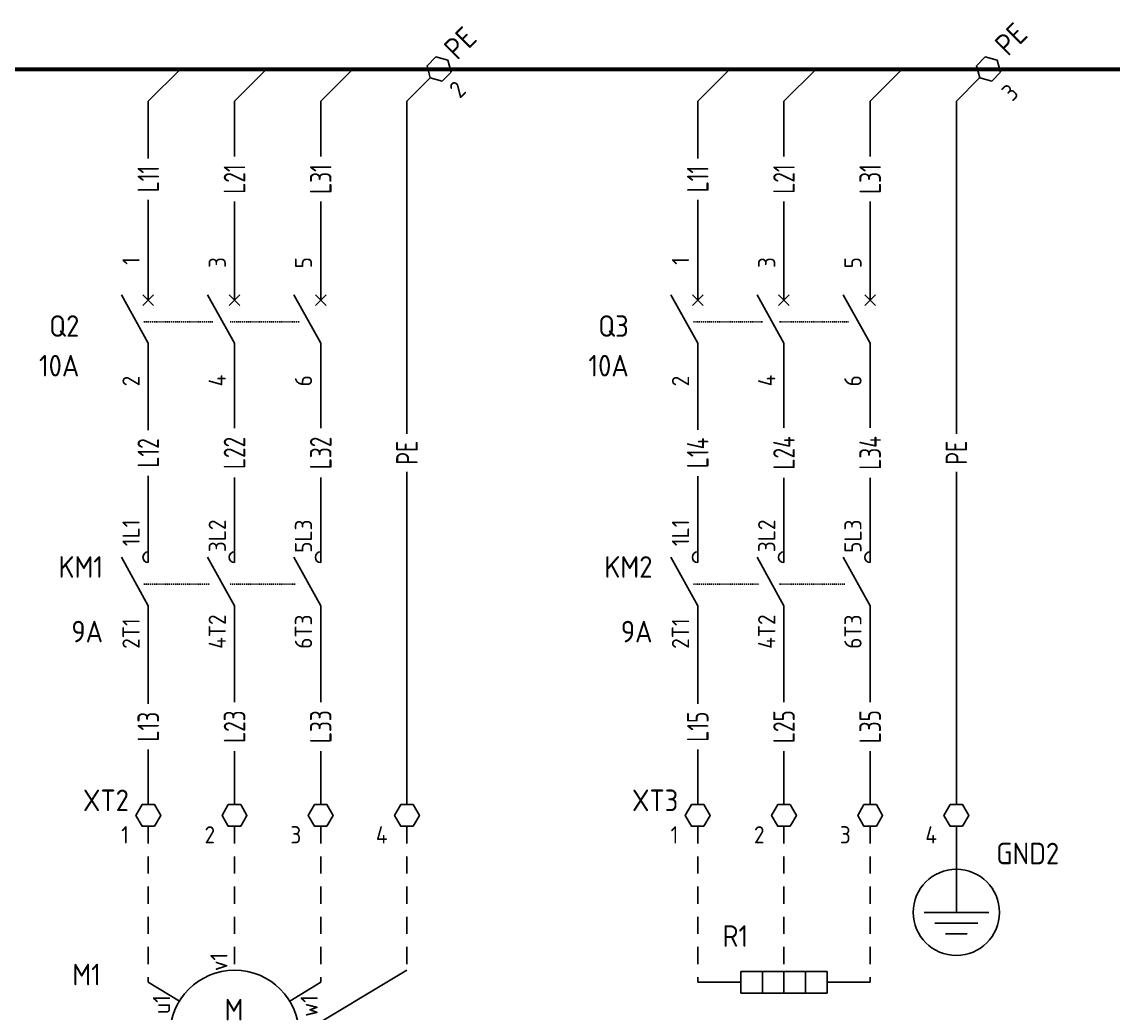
# Model space of a CAD drawing. Extents: x -644 to 551, y -668 to 99.
# Drawn here: x 80.9 to 207.5, y -584.9 to -469.9 of the extents above; entities that cross this region are included whole.
import ezdxf
from ezdxf.enums import TextEntityAlignment as Align

# ---------------------------------------------------------------- set-up
doc = ezdxf.new("R2010")
doc.units = 0
doc.linetypes.add('Caddy_Dash', pattern=[3.5, 2, -1.5])
doc.linetypes.add('HIDDEN2', pattern=[0.1875, 0.125, -0.0625])
for name, color, linetype in [('DESC', 1, 'Continuous'), ('DESCCHILD', 20, 'Continuous'), ('LINK', 9, 'HIDDEN2'), ('MISC', 7, 'Continuous'), ('SYMS', 7, 'Continuous'), ('TAGS', 7, 'Continuous'), ('TERMS', 7, 'Continuous'), ('WIREFIXED', 130, 'Continuous'), ('WIRES', 7, 'Continuous')]:
    doc.layers.add(name, color=color, linetype=linetype)
doc.styles.add('WD_IEC', font='ISOCP2.shx', dxfattribs={"width": 0.9, "height": 4})

# ---------------------------------------------------------------- blocks, each defined once
blk = doc.blocks.new('VCB1')
for p, q in [((0, 7.5), (0, 2.5)), ((0, -2.5), (-3.12, 3.12)), ((0.62, 1.88), (-0.62, 3.12)), ((-0.62, 1.88), (0.62, 3.12)), ((0, -2.5), (0, -7.5))]:
    blk.add_line(p, q)
at = {"style": 'WD_IEC'}
for tag, p in [('INST', (-8, 5.25)), ('LOC', (-8, 1.75)), ('TAG1', (-8, -1.75)), ('RATING1', (-8, -6.35)), ('DESC1', (-8, -14.35)), ('DESC2', (-8, -17.85)), ('DESC3', (-8, -21.35))]:
    blk.add_attdef(tag, text='', height=2.5, dxfattribs=at).set_placement(p, align=Align.RIGHT)
at = {"style": 'WD_IEC', "flags": 1}
for tag, p, height in [('X2TERM01', (0, 7.5), 0.32), ('MFG', (2.75, 6.5), 1.5), ('CAT', (2.75, 4), 1.5), ('X4LINK', (-2, 0), 0.32), ('X1LINK', (-0.5, 0), 0.32), ('X8TERM02', (0, -7.5), 0.32), ('ASSYCODE', (1, -9), 1), ('FAMILY', (1, -10.5), 1), ('CATDESC', (1, -12), 1), ('CONTACT', (1, -13.5), 1), ('COMMON', (2.25, -14.75), 1)]:
    blk.add_attdef(tag, p, '', height=height, dxfattribs=at)
at = {"style": 'WD_IEC'}
blk.add_attdef('TERM01', text='', height=2, rotation=90, dxfattribs=at).set_placement((-1, 7.5), align=Align.RIGHT)
blk.add_attdef('TERM02', (-1, -7.5), '', height=2, rotation=90, dxfattribs=at)
at = {"lineweight": 15, "style": 'WD_IEC'}
blk.add_attdef('XREF', text='', height=2.5, dxfattribs=at).set_placement((-8, -10.35), align=Align.RIGHT)
blk = doc.blocks.new('VCB2')
for p, q in [((0, 7.5), (0, 2.5)), ((0, -2.5), (-3.12, 3.12)), ((0.62, 1.88), (-0.62, 3.12)), ((-0.62, 1.88), (0.62, 3.12)), ((0, -2.5), (0, -7.5))]:
    blk.add_line(p, q)
at = {"style": 'WD_IEC', "flags": 1}
for tag, p, height in [('X2TERM01', (0, 7.5), 0.32), ('X4LINK', (-2.5, 0), 0.32), ('X1LINK', (-0.5, 0), 0.32), ('X8TERM02', (0, -7.5), 0.32), ('FAMILY', (1, -10.5), 1), ('CONTACT', (1, -13.5), 1)]:
    blk.add_attdef(tag, p, '', height=height, dxfattribs=at)
at = {"style": 'WD_IEC'}
blk.add_attdef('TERM01', text='', height=2, rotation=90, dxfattribs=at).set_placement((-1, 7.5), align=Align.RIGHT)
for tag, p in [('INST', (-8, 2.65)), ('LOC', (-8, -0.35)), ('TAG2', (-8, -3.35)), ('DESC1', (-8, -13.35)), ('DESC2', (-8, -16.35)), ('DESC3', (-8, -19.35))]:
    blk.add_attdef(tag, text='', height=2.5, dxfattribs=at).set_placement(p, align=Align.RIGHT)
blk.add_attdef('TERM02', (-1, -7.5), '', height=2, rotation=90, dxfattribs=at)
at = {"style": 'WD_IEC', "flags": 1}
blk.add_attdef('RATING1', text='', height=2.5, dxfattribs=at).set_placement((-8, -6.35), align=Align.RIGHT)
at = {"lineweight": 15, "style": 'WD_IEC'}
blk.add_attdef('XREF', text='', height=2.5, dxfattribs=at).set_placement((-8, -10.35), align=Align.RIGHT)
blk = doc.blocks.new('VMS21P')
for p, q in [((0, 7.5), (0, 2.5)), ((0, -2.5), (-3.12, 3.12)), ((0, -2.5), (0, -7.5))]:
    blk.add_line(p, q)
blk.add_arc((0, 3.12), 0.625, 90, 270)
at = {"style": 'WD_IEC'}
for tag, p in [('INST', (-5.25, 6.75)), ('LOC', (-5.25, 3.75)), ('TAG2', (-5.25, 0.75)), ('XREF', (-5.25, -3.75)), ('DESC1', (-5.25, -6.75)), ('DESC2', (-5.25, -9.75)), ('DESC3', (-5.25, -12.75))]:
    blk.add_attdef(tag, text='', height=2.5, dxfattribs=at).set_placement(p, align=Align.RIGHT)
at = {"style": 'WD_IEC', "flags": 1}
for tag, p, height in [('X2TERM01', (0, 7.5), 0.32), ('X4LINK', (-2.91, 0), 0.32), ('X1LINK', (-0.5, 0), 0.32), ('CONTACT', (4, -3.5), 1), ('FAMILY', (4, -5), 1), ('X8TERM02', (0, -7.5), 0.32)]:
    blk.add_attdef(tag, p, '', height=height, dxfattribs=at)
at = {"style": 'WD_IEC'}
blk.add_attdef('TERM01', text='', height=2, rotation=90, dxfattribs=at).set_placement((-1, 7.5), align=Align.RIGHT)
blk.add_attdef('TERM02', (-1, -7.5), '', height=2, rotation=90, dxfattribs=at)
blk = doc.blocks.new('VT0003')
blk.add_lwpolyline([(0.72, -1.25), (1.44, 0), (0.72, 1.25), (-0.72, 1.25), (-1.44, 0), (-0.72, -1.25)], close=True)
at = {"style": 'WD_IEC', "flags": 1}
for tag, p, height in [('ASSYCODE', (2.75, 10.75), 1), ('CATDESC', (2.75, 9.25), 1), ('MFG', (2.75, 7.25), 1.5), ('CAT', (2.75, 4.75), 1.5), ('X2PIN01', (0, 2.25), 0.25), ('X2TERM01', (0, 1.25), 0.25), ('X2TERMDESC01', (0, 1.75), 0.4), ('X4TERM01', (-1.44, 0), 0.25), ('X4PIN01', (-1.25, 1), 0.25), ('X4TERMDESC01', (-1.25, 0.5), 0.4), ('STRIPSEQ', (0, 0), 0.025), ('X8PIN01', (0, -0.25), 0.25), ('X1PIN01', (1.25, 1), 0.25), ('X1TERMDESC01', (1.25, 0.5), 0.4), ('X1TERM01', (1.44, 0), 0.25), ('LINKTERM', (0, -0.04), 0.025), ('X8TERM01', (0, -1.25), 0.25), ('X8TERMDESC01', (0, -0.75), 0.4)]:
    blk.add_attdef(tag, p, '', height=height, dxfattribs=at)
at = {"style": 'WD_IEC'}
for tag, p in [('INST', (-2.25, 6.5)), ('LOC', (-2.25, 3.5)), ('DESC1', (-2.25, -6.25)), ('DESC2', (-2.25, -9.25)), ('DESC3', (-2.25, -12.25))]:
    blk.add_attdef(tag, text='', height=2.5, dxfattribs=at).set_placement(p, align=Align.RIGHT)
at = {"style": 'WD_IEC', "flags": 8}
for tag, height, p in [('TAGSTRIP', 2.5, (-2.25, 0.5)), ('TERM01', 2, (-2.25, -3.25))]:
    blk.add_attdef(tag, text='', height=height, dxfattribs=at).set_placement(p, align=Align.RIGHT)
blk = doc.blocks.new('VMO14')
blk.add_line((20, 7.5), (7.5, 0))
blk.add_circle((0, 0), 7.5)
at = {"style": 'WD_IEC'}
for tag, p in [('INST', (-15.5, 12.75)), ('LOC', (-15.5, 9.25)), ('TAG1', (-15.5, 5.75)), ('DESC1', (-15.5, 1.5)), ('DESC2', (-15.5, -2)), ('DESC3', (-15.5, -5.5)), ('RATING1', (-15.5, -9)), ('RATING2', (-15.5, -12.5)), ('RATING3', (-15.5, -16))]:
    blk.add_attdef(tag, text='', height=2.5, dxfattribs=at).set_placement(p, align=Align.RIGHT)
blk.add_attdef('TERM02', (-0.81, 7.4), '', height=2, rotation=90, dxfattribs=at)
at = {"style": 'WD_IEC', "flags": 1}
for tag, p, height in [('MFG', (22.75, 9), 1.5), ('X2TERM02', (0, 7.5), 0.32), ('X2TERM04', (20, 7.5), 0.32), ('CAT', (22.75, 6.5), 1.5), ('X0TERM01', (-6.4, 3.9), 0.32), ('X0TERM03', (6.4, 3.9), 0.32), ('X4LINK', (-7.5, 0), 0.32), ('X1LINK', (7.5, 0), 0.32), ('ASSYCODE', (1, -9), 1), ('FAMILY', (1, -10.5), 1), ('CATDESC', (1, -12), 1)]:
    blk.add_attdef(tag, p, '', height=height, dxfattribs=at)
at = {"style": 'WD_IEC'}
for tag, p in [('TERM04', (19, 10)), ('TERM01', (-7.47, 4.61)), ('TERM03', (9.66, 4.61))]:
    blk.add_attdef(tag, text='', height=2, rotation=90, dxfattribs=at).set_placement(p, align=Align.RIGHT)
for tag, p in [('M', (-0.06, 1.67)), ('3~', (0.05, -3.33))]:
    blk.add_attdef(tag, text='', height=2.5, dxfattribs=at).set_placement(p, align=Align.CENTER)
at = {"lineweight": 15, "style": 'WD_IEC'}
blk.add_attdef('XREF', text='', height=2.5, dxfattribs=at).set_placement((-15.5, -19.5), align=Align.RIGHT)
blk = doc.blocks.new('HRE1HT')
for p, q in [((-5, 0), (-10, 0)), ((-2.5, -1.25), (-2.5, 1.25)), ((0, -1.25), (0, 1.25)), ((2.5, -1.25), (2.5, 1.25)), ((5, 0), (10, 0))]:
    blk.add_line(p, q)
blk.add_lwpolyline([(5, 1.25), (-5, 1.25), (-5, -1.25), (5, -1.25)], close=True)
at = {"style": 'WD_IEC'}
for tag, p, height, flags in [('MFG', (7.42, 14.62), 1.5, 9), ('CAT', (7.42, 12.12), 1.5, 9), ('TERM01', (-10, 1), 2, 8), ('X2LINK', (0, 1.88), 0.32, 1), ('X4TERM01', (-10, 0), 0.32, 1), ('X1TERM02', (10, 0), 0.32, 1), ('X8LINK', (0, -1.88), 0.32, 1), ('ASSYCODE', (6, -2.75), 1, 1), ('FAMILY', (6, -4.25), 1, 1), ('CATDESC', (6, -5.75), 1, 1)]:
    blk.add_attdef(tag, p, '', height=height, dxfattribs=dict(at, flags=flags))
for tag, p in [('INST', (-7.5, 11.12)), ('LOC', (-7.5, 7.62)), ('TAG1', (-7.5, 4.12)), ('DESC1', (-7.5, -11.25)), ('DESC2', (-7.5, -14.75)), ('DESC3', (-7.5, -18.25))]:
    blk.add_attdef(tag, text='', height=2.5, dxfattribs=at).set_placement(p, align=Align.RIGHT)
for tag, p in [('RATING1', (7.42, 8.12)), ('RATING2', (7.42, 4.12))]:
    blk.add_attdef(tag, p, '', height=2.5, dxfattribs=at)
at = {"style": 'WD_IEC', "flags": 8}
blk.add_attdef('TERM02', text='', height=2, dxfattribs=at).set_placement((10, 1), align=Align.RIGHT)
at = {"lineweight": 15, "style": 'WD_IEC'}
blk.add_attdef('XREF', text='', height=2.5, dxfattribs=at).set_placement((-7.5, -7.5), align=Align.RIGHT)
blk = doc.blocks.new('HT0003')
blk.add_lwpolyline([(0.72, -1.25), (1.44, 0), (0.72, 1.25), (-0.72, 1.25), (-1.44, 0), (-0.72, -1.25)], close=True)
at = {"style": 'WD_IEC', "flags": 1}
for tag, p, height in [('ASSYCODE', (2.75, 10.75), 1), ('CATDESC', (2.75, 9.25), 1), ('MFG', (2.75, 7.25), 1.5), ('CAT', (2.75, 4.75), 1.5), ('X2PIN01', (0, 2.25), 0.25), ('X2TERM01', (0, 1.25), 0.25), ('X2TERMDESC01', (0, 1.75), 0.4), ('X4TERM01', (-1.44, 0), 0.25), ('X4PIN01', (-1.25, 1), 0.25), ('X4TERMDESC01', (-1.25, 0.5), 0.4), ('STRIPSEQ', (0, 0), 0.025), ('X8PIN01', (0, -0.25), 0.25), ('X1PIN01', (1.25, 1), 0.25), ('X1TERMDESC01', (1.25, 0.5), 0.4), ('X1TERM01', (1.44, 0), 0.25), ('LINKTERM', (0, -0.04), 0.025), ('X8TERM01', (0, -1.25), 0.25), ('X8TERMDESC01', (0, -0.75), 0.4)]:
    blk.add_attdef(tag, p, '', height=height, dxfattribs=at)
at = {"style": 'WD_IEC'}
for tag, p in [('INST', (-2.25, 6.5)), ('LOC', (-2.25, 3.5)), ('DESC1', (-2.25, -6.25)), ('DESC2', (-2.25, -9.25)), ('DESC3', (-2.25, -12.25))]:
    blk.add_attdef(tag, text='', height=2.5, dxfattribs=at).set_placement(p, align=Align.RIGHT)
at = {"style": 'WD_IEC', "flags": 8}
for tag, height, p in [('TAGSTRIP', 2.5, (-2.25, 0.5)), ('TERM01', 2, (-2.25, -3.25))]:
    blk.add_attdef(tag, text='', height=height, dxfattribs=at).set_placement(p, align=Align.RIGHT)
blk = doc.blocks.new('WD_WNV1')
at = {"style": 'WD_IEC', "width": 0.8}
blk.add_attdef('WIRENO', text='', height=2.5, rotation=90, dxfattribs=at).set_placement((0, 0), align=Align.MIDDLE_CENTER)
at = {"style": 'WD_IEC', "flags": 1}
for tag, p in [('W04USER', (0, 0.375)), ('W05USER', (0, 0.25)), ('W03USER', (0, 0.5)), ('W06USER', (0, 0.125)), ('W07USER', (0, 0)), ('W02USER', (0, 0.625)), ('W01USER', (0, 0.75)), ('W08USER', (0, -0.125)), ('W09USER', (0, -0.25)), ('W10USER', (0, -0.375))]:
    blk.add_attdef(tag, text='', height=0.08, dxfattribs=at).set_placement(p, align=Align.CENTER)
at = {"style": 'WD_IEC'}
for tag, p in [('X2_TINY_DOT_DONT_REMOVE', (0, 1)), ('X8_TINY_DOT_DONT_REMOVE', (0, -1))]:
    blk.add_attdef(tag, p, '', height=0.002, dxfattribs=at)
at = {"style": 'WD_IEC', "flags": 1}
for tag, p in [('X2TERM01', (0, 1)), ('X8TERM01', (0, -1))]:
    blk.add_attdef(tag, p, '', height=0.2, dxfattribs=at)
blk = doc.blocks.new('VGND4')
for p, q in [((0, 0), (0, -10)), ((-3.75, -10), (3.75, -10)), ((-2.5, -11.25), (2.5, -11.25)), ((-1.25, -12.5), (1.25, -12.5))]:
    blk.add_line(p, q)
blk.add_circle((0, -10), 5)
at = {"style": 'WD_IEC'}
for tag, p in [('INST', (-5.25, 2.75)), ('LOC', (-5.25, -0.75)), ('TAG1', (-5.25, -4.25))]:
    blk.add_attdef(tag, text='', height=2.5, dxfattribs=at).set_placement(p, align=Align.RIGHT)
at = {"style": 'WD_IEC', "flags": 1}
blk.add_attdef('X2TERM01', (0, 0), '', height=0.32, dxfattribs=at)

msp = doc.modelspace()

# ---------------------------------------------------------------- linework, layer by layer
at = {"layer": 'LINK'}
for points in [[(95.06, -504.65), (103.06, -504.65)], [(105.06, -504.65), (113.06, -504.65)], [(158.79, -504.65), (166.79, -504.65)], [(168.79, -504.65), (176.79, -504.65)], [(95.06, -535.1), (102.65, -535.1)], [(105.06, -535.1), (112.65, -535.1)], [(158.79, -535.1), (166.38, -535.1)], [(168.79, -535.1), (176.38, -535.1)]]:
    msp.add_lwpolyline(points, dxfattribs=at)
at = {"layer": 'SYMS', "lineweight": 60}
msp.add_line((0.7, -475.33), (423.7, -475.33), dxfattribs=at)
at = {"layer": 'WIRES'}
for p, q in [((95.56, -479.05), (99.28, -475.33)), ((105.56, -479.05), (109.28, -475.33)), ((115.56, -479.05), (119.28, -475.33)), ((159.29, -479.05), (163.01, -475.33)), ((169.29, -479.05), (173.01, -475.33)), ((179.29, -479.05), (183.01, -475.33)), ((125.56, -479.05), (128.26, -476.35)), ((189.29, -479.05), (191.99, -476.35)), ((95.56, -479.05), (95.56, -485.7)), ((105.56, -479.05), (105.56, -485.5)), ((115.56, -479.05), (115.56, -485.5)), ((125.56, -479.05), (125.56, -517.66)), ((159.29, -479.05), (159.29, -485.7)), ((169.29, -479.05), (169.29, -485.5)), ((179.29, -479.05), (179.29, -485.5)), ((189.29, -479.05), (189.29, -517.66)), ((95.56, -490.5), (95.56, -497.15)), ((105.56, -490.7), (105.56, -497.15)), ((115.56, -490.7), (115.56, -497.15)), ((159.29, -490.5), (159.29, -497.15)), ((169.29, -490.7), (169.29, -497.15)), ((179.29, -490.7), (179.29, -497.15)), ((95.56, -512.15), (95.56, -517.22)), ((105.56, -512.15), (105.56, -517.02)), ((115.56, -512.15), (115.56, -517.02)), ((159.29, -512.15), (159.29, -517.18)), ((169.29, -512.15), (169.29, -516.98)), ((179.29, -512.15), (179.29, -516.98)), ((95.56, -522.54), (95.56, -527.6)), ((105.56, -522.74), (105.56, -527.6)), ((115.56, -522.74), (115.56, -527.6)), ((125.56, -522.06), (125.56, -560.68)), ((159.29, -522.58), (159.29, -527.6)), ((169.29, -522.78), (169.29, -527.6)), ((179.29, -522.78), (179.29, -527.6)), ((189.29, -522.06), (189.29, -560.68)), ((95.56, -542.6), (95.56, -549)), ((105.56, -542.6), (105.56, -548.8)), ((115.56, -542.6), (115.56, -548.8)), ((159.29, -542.6), (159.29, -549)), ((169.29, -542.6), (169.29, -548.8)), ((179.29, -542.6), (179.29, -548.8)), ((95.56, -554.28), (95.56, -560.68)), ((159.29, -554.28), (159.29, -560.68)), ((105.56, -554.48), (105.56, -560.68)), ((115.56, -554.48), (115.56, -560.68)), ((169.29, -554.48), (169.29, -560.68)), ((179.29, -554.48), (179.29, -560.68)), ((95.56, -581.29), (99.16, -583.49)), ((115.56, -581.29), (111.96, -583.49))]:
    msp.add_line(p, q, dxfattribs=at)
at = {"layer": 'WIRES', "linetype": 'Caddy_Dash'}
for p, q in [((95.56, -563.18), (95.56, -581.29)), ((105.56, -563.18), (105.56, -579.89)), ((115.56, -563.18), (115.56, -581.29)), ((125.56, -563.18), (125.56, -579.89)), ((159.29, -563.18), (159.29, -581.29)), ((169.29, -563.18), (169.29, -580.04)), ((179.29, -563.18), (179.29, -581.29))]:
    msp.add_line(p, q, dxfattribs=at)

# ---------------------------------------------------------------- block references
at = {"layer": 'SYMS'}
ref = msp.add_blockref('HT0003', (129.28, -475.33), dxfattribs=dict(at, rotation=44.99999999999979))
ref.add_attrib('TERM01', '2', dxfattribs={"layer": 'TERMS', "height": 2, "rotation": 45, "style": 'WD_IEC', "flags": 8}).set_placement((132.56, -477.97), align=Align.RIGHT)
ref.add_attrib('TAGSTRIP', 'PE', dxfattribs={"layer": 'TAGS', "height": 2.5, "rotation": 45, "style": 'WD_IEC', "flags": 8}).set_placement((133.84, -471.97), align=Align.RIGHT)
ref = msp.add_blockref('HT0003', (193.01, -475.33), dxfattribs=dict(at, rotation=44.99999999999979))
ref.add_attrib('TERM01', '3', dxfattribs={"layer": 'TERMS', "height": 2, "rotation": 45, "style": 'WD_IEC', "flags": 8}).set_placement((196.67, -478.3), align=Align.RIGHT)
ref.add_attrib('TAGSTRIP', 'PE', dxfattribs={"layer": 'TAGS', "height": 2.5, "rotation": 45, "style": 'WD_IEC', "flags": 8}).set_placement((197.73, -471.52), align=Align.RIGHT)
ref = msp.add_blockref('VCB1', (95.56, -504.65), dxfattribs=at)
ref.add_attrib('TERM02', '2', (94.56, -512.15), dxfattribs={"layer": 'TERMS', "height": 2, "rotation": 90, "style": 'WD_IEC'})
ref.add_attrib('TERM01', '1', dxfattribs={"layer": 'TERMS', "height": 2, "rotation": 90, "style": 'WD_IEC'}).set_placement((94.56, -497.15), align=Align.RIGHT)
ref.add_attrib('DESC1', '10A', dxfattribs={"layer": 'DESC', "height": 2.5, "style": 'WD_IEC'}).set_placement((87.56, -511), align=Align.RIGHT)
ref.add_attrib('TAG1', 'Q2', dxfattribs={"layer": 'TAGS', "height": 2.5, "style": 'WD_IEC'}).set_placement((87.56, -506.4), align=Align.RIGHT)
ref = msp.add_blockref('VCB2', (105.56, -504.65), dxfattribs=at)
ref.add_attrib('TERM02', '4', (104.56, -512.15), dxfattribs={"layer": 'TERMS', "height": 2, "rotation": 90, "style": 'WD_IEC'})
ref.add_attrib('TERM01', '3', dxfattribs={"layer": 'TERMS', "height": 2, "rotation": 90, "style": 'WD_IEC'}).set_placement((104.56, -497.15), align=Align.RIGHT)
ref = msp.add_blockref('VCB2', (115.56, -504.65), dxfattribs=at)
ref.add_attrib('TERM02', '6', (114.56, -512.15), dxfattribs={"layer": 'TERMS', "height": 2, "rotation": 90, "style": 'WD_IEC'})
ref.add_attrib('TERM01', '5', dxfattribs={"layer": 'TERMS', "height": 2, "rotation": 90, "style": 'WD_IEC'}).set_placement((114.56, -497.15), align=Align.RIGHT)
ref = msp.add_blockref('VCB1', (159.29, -504.65), dxfattribs=at)
ref.add_attrib('TERM02', '2', (158.29, -512.15), dxfattribs={"layer": 'TERMS', "height": 2, "rotation": 90, "style": 'WD_IEC'})
ref.add_attrib('TERM01', '1', dxfattribs={"layer": 'TERMS', "height": 2, "rotation": 90, "style": 'WD_IEC'}).set_placement((158.29, -497.15), align=Align.RIGHT)
ref.add_attrib('DESC1', '10A', dxfattribs={"layer": 'DESC', "height": 2.5, "style": 'WD_IEC'}).set_placement((151.29, -511), align=Align.RIGHT)
ref.add_attrib('TAG1', 'Q3', dxfattribs={"layer": 'TAGS', "height": 2.5, "style": 'WD_IEC'}).set_placement((151.29, -506.4), align=Align.RIGHT)
ref = msp.add_blockref('VCB2', (169.29, -504.65), dxfattribs=at)
ref.add_attrib('TERM02', '4', (168.29, -512.15), dxfattribs={"layer": 'TERMS', "height": 2, "rotation": 90, "style": 'WD_IEC'})
ref.add_attrib('TERM01', '3', dxfattribs={"layer": 'TERMS', "height": 2, "rotation": 90, "style": 'WD_IEC'}).set_placement((168.29, -497.15), align=Align.RIGHT)
ref = msp.add_blockref('VCB2', (179.29, -504.65), dxfattribs=at)
ref.add_attrib('TERM02', '6', (178.29, -512.15), dxfattribs={"layer": 'TERMS', "height": 2, "rotation": 90, "style": 'WD_IEC'})
ref.add_attrib('TERM01', '5', dxfattribs={"layer": 'TERMS', "height": 2, "rotation": 90, "style": 'WD_IEC'}).set_placement((178.29, -497.15), align=Align.RIGHT)
ref = msp.add_blockref('VMS21P', (95.56, -535.1), dxfattribs=at)
ref.add_attrib('TERM02', '2T1', (94.56, -542.6), dxfattribs={"layer": 'TERMS', "height": 2, "rotation": 90, "style": 'WD_IEC'})
ref.add_attrib('TERM01', '1L1', dxfattribs={"layer": 'TERMS', "height": 2, "rotation": 90, "style": 'WD_IEC'}).set_placement((94.56, -527.6), align=Align.RIGHT)
ref.add_attrib('DESC1', '9A', dxfattribs={"layer": 'DESCCHILD', "height": 2.5, "style": 'WD_IEC'}).set_placement((90.31, -541.85), align=Align.RIGHT)
ref.add_attrib('TAG2', 'KM1', dxfattribs={"layer": 'TAGS', "height": 2.5, "style": 'WD_IEC'}).set_placement((90.31, -534.35), align=Align.RIGHT)
ref = msp.add_blockref('VMS21P', (105.56, -535.1), dxfattribs=at)
ref.add_attrib('TERM02', '4T2', (104.56, -542.6), dxfattribs={"layer": 'TERMS', "height": 2, "rotation": 90, "style": 'WD_IEC'})
ref.add_attrib('TERM01', '3L2', dxfattribs={"layer": 'TERMS', "height": 2, "rotation": 90, "style": 'WD_IEC'}).set_placement((104.56, -527.6), align=Align.RIGHT)
ref = msp.add_blockref('VMS21P', (115.56, -535.1), dxfattribs=at)
ref.add_attrib('TERM02', '6T3', (114.56, -542.6), dxfattribs={"layer": 'TERMS', "height": 2, "rotation": 90, "style": 'WD_IEC'})
ref.add_attrib('TERM01', '5L3', dxfattribs={"layer": 'TERMS', "height": 2, "rotation": 90, "style": 'WD_IEC'}).set_placement((114.56, -527.6), align=Align.RIGHT)
ref = msp.add_blockref('VMS21P', (159.29, -535.1), dxfattribs=at)
ref.add_attrib('TERM02', '2T1', (158.29, -542.6), dxfattribs={"layer": 'TERMS', "height": 2, "rotation": 90, "style": 'WD_IEC'})
ref.add_attrib('TERM01', '1L1', dxfattribs={"layer": 'TERMS', "height": 2, "rotation": 90, "style": 'WD_IEC'}).set_placement((158.29, -527.6), align=Align.RIGHT)
ref.add_attrib('DESC1', '9A', dxfattribs={"layer": 'DESCCHILD', "height": 2.5, "style": 'WD_IEC'}).set_placement((154.04, -541.85), align=Align.RIGHT)
ref.add_attrib('TAG2', 'KM2', dxfattribs={"layer": 'TAGS', "height": 2.5, "style": 'WD_IEC'}).set_placement((154.04, -534.35), align=Align.RIGHT)
ref = msp.add_blockref('VMS21P', (169.29, -535.1), dxfattribs=at)
ref.add_attrib('TERM02', '4T2', (168.29, -542.6), dxfattribs={"layer": 'TERMS', "height": 2, "rotation": 90, "style": 'WD_IEC'})
ref.add_attrib('TERM01', '3L2', dxfattribs={"layer": 'TERMS', "height": 2, "rotation": 90, "style": 'WD_IEC'}).set_placement((168.29, -527.6), align=Align.RIGHT)
ref = msp.add_blockref('VMS21P', (179.29, -535.1), dxfattribs=at)
ref.add_attrib('TERM02', '6T3', (178.29, -542.6), dxfattribs={"layer": 'TERMS', "height": 2, "rotation": 90, "style": 'WD_IEC'})
ref.add_attrib('TERM01', '5L3', dxfattribs={"layer": 'TERMS', "height": 2, "rotation": 90, "style": 'WD_IEC'}).set_placement((178.29, -527.6), align=Align.RIGHT)
ref = msp.add_blockref('VT0003', (95.56, -561.93), dxfattribs=at)
ref.add_attrib('TERM01', '1', dxfattribs={"layer": 'TERMS', "height": 2, "style": 'WD_IEC', "flags": 8}).set_placement((93.31, -565.18), align=Align.RIGHT)
ref.add_attrib('TAGSTRIP', 'XT2', dxfattribs={"layer": 'TAGS', "height": 2.5, "style": 'WD_IEC', "flags": 8}).set_placement((93.31, -561.43), align=Align.RIGHT)
ref = msp.add_blockref('VT0003', (159.29, -561.93), dxfattribs=at)
ref.add_attrib('TERM01', '1', dxfattribs={"layer": 'TERMS', "height": 2, "style": 'WD_IEC', "flags": 8}).set_placement((157.04, -565.18), align=Align.RIGHT)
ref.add_attrib('TAGSTRIP', 'XT3', dxfattribs={"layer": 'TAGS', "height": 2.5, "style": 'WD_IEC', "flags": 8}).set_placement((157.04, -561.43), align=Align.RIGHT)
ref = msp.add_blockref('VT0003', (105.56, -561.93), dxfattribs=at)
ref.add_attrib('TERM01', '2', dxfattribs={"layer": 'TERMS', "height": 2, "style": 'WD_IEC', "flags": 8}).set_placement((103.31, -565.18), align=Align.RIGHT)
ref = msp.add_blockref('VT0003', (115.56, -561.93), dxfattribs=at)
ref.add_attrib('TERM01', '3', dxfattribs={"layer": 'TERMS', "height": 2, "style": 'WD_IEC', "flags": 8}).set_placement((113.31, -565.18), align=Align.RIGHT)
ref = msp.add_blockref('VT0003', (125.56, -561.93), dxfattribs=at)
ref.add_attrib('TERM01', '4', dxfattribs={"layer": 'TERMS', "height": 2, "style": 'WD_IEC', "flags": 8}).set_placement((123.31, -565.18), align=Align.RIGHT)
ref = msp.add_blockref('VT0003', (169.29, -561.93), dxfattribs=at)
ref.add_attrib('TERM01', '2', dxfattribs={"layer": 'TERMS', "height": 2, "style": 'WD_IEC', "flags": 8}).set_placement((167.04, -565.18), align=Align.RIGHT)
ref = msp.add_blockref('VT0003', (179.29, -561.93), dxfattribs=at)
ref.add_attrib('TERM01', '3', dxfattribs={"layer": 'TERMS', "height": 2, "style": 'WD_IEC', "flags": 8}).set_placement((177.04, -565.18), align=Align.RIGHT)
ref = msp.add_blockref('VT0003', (189.29, -561.93), dxfattribs=at)
ref.add_attrib('TERM01', '4', dxfattribs={"layer": 'TERMS', "height": 2, "style": 'WD_IEC', "flags": 8}).set_placement((187.04, -565.18), align=Align.RIGHT)
ref = msp.add_blockref('VGND4', (189.29, -563.18), dxfattribs=at)
ref.add_attrib('TAG1', 'GND2', dxfattribs={"layer": 'TAGS', "height": 2.5, "style": 'WD_IEC'}).set_placement((201.21, -567.6), align=Align.RIGHT)
ref = msp.add_blockref('HRE1HT', (169.29, -581.29), dxfattribs=at)
ref.add_attrib('TAG1', 'R1', dxfattribs={"layer": 'TAGS', "height": 2.5, "style": 'WD_IEC'}).set_placement((165.14, -577.17), align=Align.RIGHT)
ref = msp.add_blockref('VMO14', (105.56, -587.39), dxfattribs=at)
ref.add_attrib('M', 'M', dxfattribs={"layer": 'MISC', "height": 2.5, "style": 'WD_IEC'}).set_placement((105.5, -585.72), align=Align.CENTER)
ref.add_attrib('3~', '3~', dxfattribs={"layer": 'MISC', "height": 2.5, "style": 'WD_IEC'}).set_placement((105.61, -590.72), align=Align.CENTER)
ref.add_attrib('TERM03', 'w1', dxfattribs={"layer": 'TERMS', "height": 2, "rotation": 90, "style": 'WD_IEC'}).set_placement((115.22, -582.78), align=Align.RIGHT)
ref.add_attrib('TERM02', 'v1', (104.75, -579.99), dxfattribs={"layer": 'TERMS', "height": 2, "rotation": 90, "style": 'WD_IEC'})
ref.add_attrib('TERM01', 'u1', dxfattribs={"layer": 'TERMS', "height": 2, "rotation": 90, "style": 'WD_IEC'}).set_placement((98.09, -582.78), align=Align.RIGHT)
ref.add_attrib('TAG1', 'M1', dxfattribs={"layer": 'TAGS', "height": 2.5, "style": 'WD_IEC'}).set_placement((90.06, -581.64), align=Align.RIGHT)
at = {"layer": 'WIREFIXED'}
ref = msp.add_blockref('WD_WNV1', (95.56, -488.1), dxfattribs=at)
ref.add_attrib('X8_TINY_DOT_DONT_REMOVE', '.', (95.56, -490.5), dxfattribs={"layer": 'MISC', "height": 0.002, "style": 'WD_IEC'})
ref.add_attrib('X2_TINY_DOT_DONT_REMOVE', '.', (95.56, -485.7), dxfattribs={"layer": 'MISC', "height": 0.002, "style": 'WD_IEC'})
ref.add_attrib('WIRENOF', 'L11', dxfattribs={"height": 2.5, "rotation": 90, "style": 'WD_IEC', "width": 0.8}).set_placement((95.56, -488.1), align=Align.MIDDLE_CENTER)
ref = msp.add_blockref('WD_WNV1', (105.56, -488.1), dxfattribs=at)
ref.add_attrib('X8_TINY_DOT_DONT_REMOVE', '.', (105.56, -490.7), dxfattribs={"layer": 'MISC', "height": 0.002, "style": 'WD_IEC'})
ref.add_attrib('X2_TINY_DOT_DONT_REMOVE', '.', (105.56, -485.5), dxfattribs={"layer": 'MISC', "height": 0.002, "style": 'WD_IEC'})
ref.add_attrib('WIRENOF', 'L21', dxfattribs={"height": 2.5, "rotation": 90, "style": 'WD_IEC', "width": 0.8}).set_placement((105.56, -488.1), align=Align.MIDDLE_CENTER)
ref = msp.add_blockref('WD_WNV1', (115.56, -488.1), dxfattribs=at)
ref.add_attrib('X8_TINY_DOT_DONT_REMOVE', '.', (115.56, -490.7), dxfattribs={"layer": 'MISC', "height": 0.002, "style": 'WD_IEC'})
ref.add_attrib('X2_TINY_DOT_DONT_REMOVE', '.', (115.56, -485.5), dxfattribs={"layer": 'MISC', "height": 0.002, "style": 'WD_IEC'})
ref.add_attrib('WIRENOF', 'L31', dxfattribs={"height": 2.5, "rotation": 90, "style": 'WD_IEC', "width": 0.8}).set_placement((115.56, -488.1), align=Align.MIDDLE_CENTER)
ref = msp.add_blockref('WD_WNV1', (159.29, -488.1), dxfattribs=at)
ref.add_attrib('X8_TINY_DOT_DONT_REMOVE', '.', (159.29, -490.5), dxfattribs={"layer": 'MISC', "height": 0.002, "style": 'WD_IEC'})
ref.add_attrib('X2_TINY_DOT_DONT_REMOVE', '.', (159.29, -485.7), dxfattribs={"layer": 'MISC', "height": 0.002, "style": 'WD_IEC'})
ref.add_attrib('WIRENOF', 'L11', dxfattribs={"height": 2.5, "rotation": 90, "style": 'WD_IEC', "width": 0.8}).set_placement((159.29, -488.1), align=Align.MIDDLE_CENTER)
ref = msp.add_blockref('WD_WNV1', (169.29, -488.1), dxfattribs=at)
ref.add_attrib('X8_TINY_DOT_DONT_REMOVE', '.', (169.29, -490.7), dxfattribs={"layer": 'MISC', "height": 0.002, "style": 'WD_IEC'})
ref.add_attrib('X2_TINY_DOT_DONT_REMOVE', '.', (169.29, -485.5), dxfattribs={"layer": 'MISC', "height": 0.002, "style": 'WD_IEC'})
ref.add_attrib('WIRENOF', 'L21', dxfattribs={"height": 2.5, "rotation": 90, "style": 'WD_IEC', "width": 0.8}).set_placement((169.29, -488.1), align=Align.MIDDLE_CENTER)
ref = msp.add_blockref('WD_WNV1', (179.29, -488.1), dxfattribs=at)
ref.add_attrib('X8_TINY_DOT_DONT_REMOVE', '.', (179.29, -490.7), dxfattribs={"layer": 'MISC', "height": 0.002, "style": 'WD_IEC'})
ref.add_attrib('X2_TINY_DOT_DONT_REMOVE', '.', (179.29, -485.5), dxfattribs={"layer": 'MISC', "height": 0.002, "style": 'WD_IEC'})
ref.add_attrib('WIRENOF', 'L31', dxfattribs={"height": 2.5, "rotation": 90, "style": 'WD_IEC', "width": 0.8}).set_placement((179.29, -488.1), align=Align.MIDDLE_CENTER)
ref = msp.add_blockref('WD_WNV1', (95.56, -519.88), dxfattribs=at)
ref.add_attrib('X8_TINY_DOT_DONT_REMOVE', '.', (95.56, -522.54), dxfattribs={"layer": 'MISC', "height": 0.002, "style": 'WD_IEC'})
ref.add_attrib('X2_TINY_DOT_DONT_REMOVE', '.', (95.56, -517.22), dxfattribs={"layer": 'MISC', "height": 0.002, "style": 'WD_IEC'})
ref.add_attrib('WIRENOF', 'L12', dxfattribs={"height": 2.5, "rotation": 90, "style": 'WD_IEC', "width": 0.8}).set_placement((95.56, -519.88), align=Align.MIDDLE_CENTER)
ref = msp.add_blockref('WD_WNV1', (105.56, -519.88), dxfattribs=at)
ref.add_attrib('X8_TINY_DOT_DONT_REMOVE', '.', (105.56, -522.74), dxfattribs={"layer": 'MISC', "height": 0.002, "style": 'WD_IEC'})
ref.add_attrib('X2_TINY_DOT_DONT_REMOVE', '.', (105.56, -517.02), dxfattribs={"layer": 'MISC', "height": 0.002, "style": 'WD_IEC'})
ref.add_attrib('WIRENOF', 'L22', dxfattribs={"height": 2.5, "rotation": 90, "style": 'WD_IEC', "width": 0.8}).set_placement((105.56, -519.88), align=Align.MIDDLE_CENTER)
ref = msp.add_blockref('WD_WNV1', (115.56, -519.88), dxfattribs=at)
ref.add_attrib('X8_TINY_DOT_DONT_REMOVE', '.', (115.56, -522.74), dxfattribs={"layer": 'MISC', "height": 0.002, "style": 'WD_IEC'})
ref.add_attrib('X2_TINY_DOT_DONT_REMOVE', '.', (115.56, -517.02), dxfattribs={"layer": 'MISC', "height": 0.002, "style": 'WD_IEC'})
ref.add_attrib('WIRENOF', 'L32', dxfattribs={"height": 2.5, "rotation": 90, "style": 'WD_IEC', "width": 0.8}).set_placement((115.56, -519.88), align=Align.MIDDLE_CENTER)
ref = msp.add_blockref('WD_WNV1', (125.56, -519.86), dxfattribs=at)
ref.add_attrib('X8_TINY_DOT_DONT_REMOVE', '.', (125.56, -522.06), dxfattribs={"layer": 'MISC', "height": 0.002, "style": 'WD_IEC'})
ref.add_attrib('X2_TINY_DOT_DONT_REMOVE', '.', (125.56, -517.66), dxfattribs={"layer": 'MISC', "height": 0.002, "style": 'WD_IEC'})
ref.add_attrib('WIRENOF', 'PE', dxfattribs={"height": 2.5, "rotation": 90, "style": 'WD_IEC', "width": 0.8}).set_placement((125.56, -519.86), align=Align.MIDDLE_CENTER)
ref = msp.add_blockref('WD_WNV1', (159.29, -519.88), dxfattribs=at)
ref.add_attrib('X8_TINY_DOT_DONT_REMOVE', '.', (159.29, -522.58), dxfattribs={"layer": 'MISC', "height": 0.002, "style": 'WD_IEC'})
ref.add_attrib('X2_TINY_DOT_DONT_REMOVE', '.', (159.29, -517.18), dxfattribs={"layer": 'MISC', "height": 0.002, "style": 'WD_IEC'})
ref.add_attrib('WIRENOF', 'L14', dxfattribs={"height": 2.5, "rotation": 90, "style": 'WD_IEC', "width": 0.8}).set_placement((159.29, -519.88), align=Align.MIDDLE_CENTER)
ref = msp.add_blockref('WD_WNV1', (169.29, -519.88), dxfattribs=at)
ref.add_attrib('X8_TINY_DOT_DONT_REMOVE', '.', (169.29, -522.78), dxfattribs={"layer": 'MISC', "height": 0.002, "style": 'WD_IEC'})
ref.add_attrib('X2_TINY_DOT_DONT_REMOVE', '.', (169.29, -516.98), dxfattribs={"layer": 'MISC', "height": 0.002, "style": 'WD_IEC'})
ref.add_attrib('WIRENOF', 'L24', dxfattribs={"height": 2.5, "rotation": 90, "style": 'WD_IEC', "width": 0.8}).set_placement((169.29, -519.88), align=Align.MIDDLE_CENTER)
ref = msp.add_blockref('WD_WNV1', (179.29, -519.88), dxfattribs=at)
ref.add_attrib('X8_TINY_DOT_DONT_REMOVE', '.', (179.29, -522.78), dxfattribs={"layer": 'MISC', "height": 0.002, "style": 'WD_IEC'})
ref.add_attrib('X2_TINY_DOT_DONT_REMOVE', '.', (179.29, -516.98), dxfattribs={"layer": 'MISC', "height": 0.002, "style": 'WD_IEC'})
ref.add_attrib('WIRENOF', 'L34', dxfattribs={"height": 2.5, "rotation": 90, "style": 'WD_IEC', "width": 0.8}).set_placement((179.29, -519.88), align=Align.MIDDLE_CENTER)
ref = msp.add_blockref('WD_WNV1', (189.29, -519.86), dxfattribs=at)
ref.add_attrib('X8_TINY_DOT_DONT_REMOVE', '.', (189.29, -522.06), dxfattribs={"layer": 'MISC', "height": 0.002, "style": 'WD_IEC'})
ref.add_attrib('X2_TINY_DOT_DONT_REMOVE', '.', (189.29, -517.66), dxfattribs={"layer": 'MISC', "height": 0.002, "style": 'WD_IEC'})
ref.add_attrib('WIRENOF', 'PE', dxfattribs={"height": 2.5, "rotation": 90, "style": 'WD_IEC', "width": 0.8}).set_placement((189.29, -519.86), align=Align.MIDDLE_CENTER)
ref = msp.add_blockref('WD_WNV1', (95.56, -551.64), dxfattribs=at)
ref.add_attrib('X8_TINY_DOT_DONT_REMOVE', '.', (95.56, -554.28), dxfattribs={"layer": 'MISC', "height": 0.002, "style": 'WD_IEC'})
ref.add_attrib('X2_TINY_DOT_DONT_REMOVE', '.', (95.56, -549), dxfattribs={"layer": 'MISC', "height": 0.002, "style": 'WD_IEC'})
ref.add_attrib('WIRENOF', 'L13', dxfattribs={"height": 2.5, "rotation": 90, "style": 'WD_IEC', "width": 0.8}).set_placement((95.56, -551.64), align=Align.MIDDLE_CENTER)
ref = msp.add_blockref('WD_WNV1', (105.56, -551.64), dxfattribs=at)
ref.add_attrib('X8_TINY_DOT_DONT_REMOVE', '.', (105.56, -554.48), dxfattribs={"layer": 'MISC', "height": 0.002, "style": 'WD_IEC'})
ref.add_attrib('X2_TINY_DOT_DONT_REMOVE', '.', (105.56, -548.8), dxfattribs={"layer": 'MISC', "height": 0.002, "style": 'WD_IEC'})
ref.add_attrib('WIRENOF', 'L23', dxfattribs={"height": 2.5, "rotation": 90, "style": 'WD_IEC', "width": 0.8}).set_placement((105.56, -551.64), align=Align.MIDDLE_CENTER)
ref = msp.add_blockref('WD_WNV1', (115.56, -551.64), dxfattribs=at)
ref.add_attrib('X8_TINY_DOT_DONT_REMOVE', '.', (115.56, -554.48), dxfattribs={"layer": 'MISC', "height": 0.002, "style": 'WD_IEC'})
ref.add_attrib('X2_TINY_DOT_DONT_REMOVE', '.', (115.56, -548.8), dxfattribs={"layer": 'MISC', "height": 0.002, "style": 'WD_IEC'})
ref.add_attrib('WIRENOF', 'L33', dxfattribs={"height": 2.5, "rotation": 90, "style": 'WD_IEC', "width": 0.8}).set_placement((115.56, -551.64), align=Align.MIDDLE_CENTER)
ref = msp.add_blockref('WD_WNV1', (159.29, -551.64), dxfattribs=at)
ref.add_attrib('X8_TINY_DOT_DONT_REMOVE', '.', (159.29, -554.28), dxfattribs={"layer": 'MISC', "height": 0.002, "style": 'WD_IEC'})
ref.add_attrib('X2_TINY_DOT_DONT_REMOVE', '.', (159.29, -549), dxfattribs={"layer": 'MISC', "height": 0.002, "style": 'WD_IEC'})
ref.add_attrib('WIRENOF', 'L15', dxfattribs={"height": 2.5, "rotation": 90, "style": 'WD_IEC', "width": 0.8}).set_placement((159.29, -551.64), align=Align.MIDDLE_CENTER)
ref = msp.add_blockref('WD_WNV1', (169.29, -551.64), dxfattribs=at)
ref.add_attrib('X8_TINY_DOT_DONT_REMOVE', '.', (169.29, -554.48), dxfattribs={"layer": 'MISC', "height": 0.002, "style": 'WD_IEC'})
ref.add_attrib('X2_TINY_DOT_DONT_REMOVE', '.', (169.29, -548.8), dxfattribs={"layer": 'MISC', "height": 0.002, "style": 'WD_IEC'})
ref.add_attrib('WIRENOF', 'L25', dxfattribs={"height": 2.5, "rotation": 90, "style": 'WD_IEC', "width": 0.8}).set_placement((169.29, -551.64), align=Align.MIDDLE_CENTER)
ref = msp.add_blockref('WD_WNV1', (179.29, -551.64), dxfattribs=at)
ref.add_attrib('X8_TINY_DOT_DONT_REMOVE', '.', (179.29, -554.48), dxfattribs={"layer": 'MISC', "height": 0.002, "style": 'WD_IEC'})
ref.add_attrib('X2_TINY_DOT_DONT_REMOVE', '.', (179.29, -548.8), dxfattribs={"layer": 'MISC', "height": 0.002, "style": 'WD_IEC'})
ref.add_attrib('WIRENOF', 'L35', dxfattribs={"height": 2.5, "rotation": 90, "style": 'WD_IEC', "width": 0.8}).set_placement((179.29, -551.64), align=Align.MIDDLE_CENTER)

doc.saveas('drawing.dxf')
